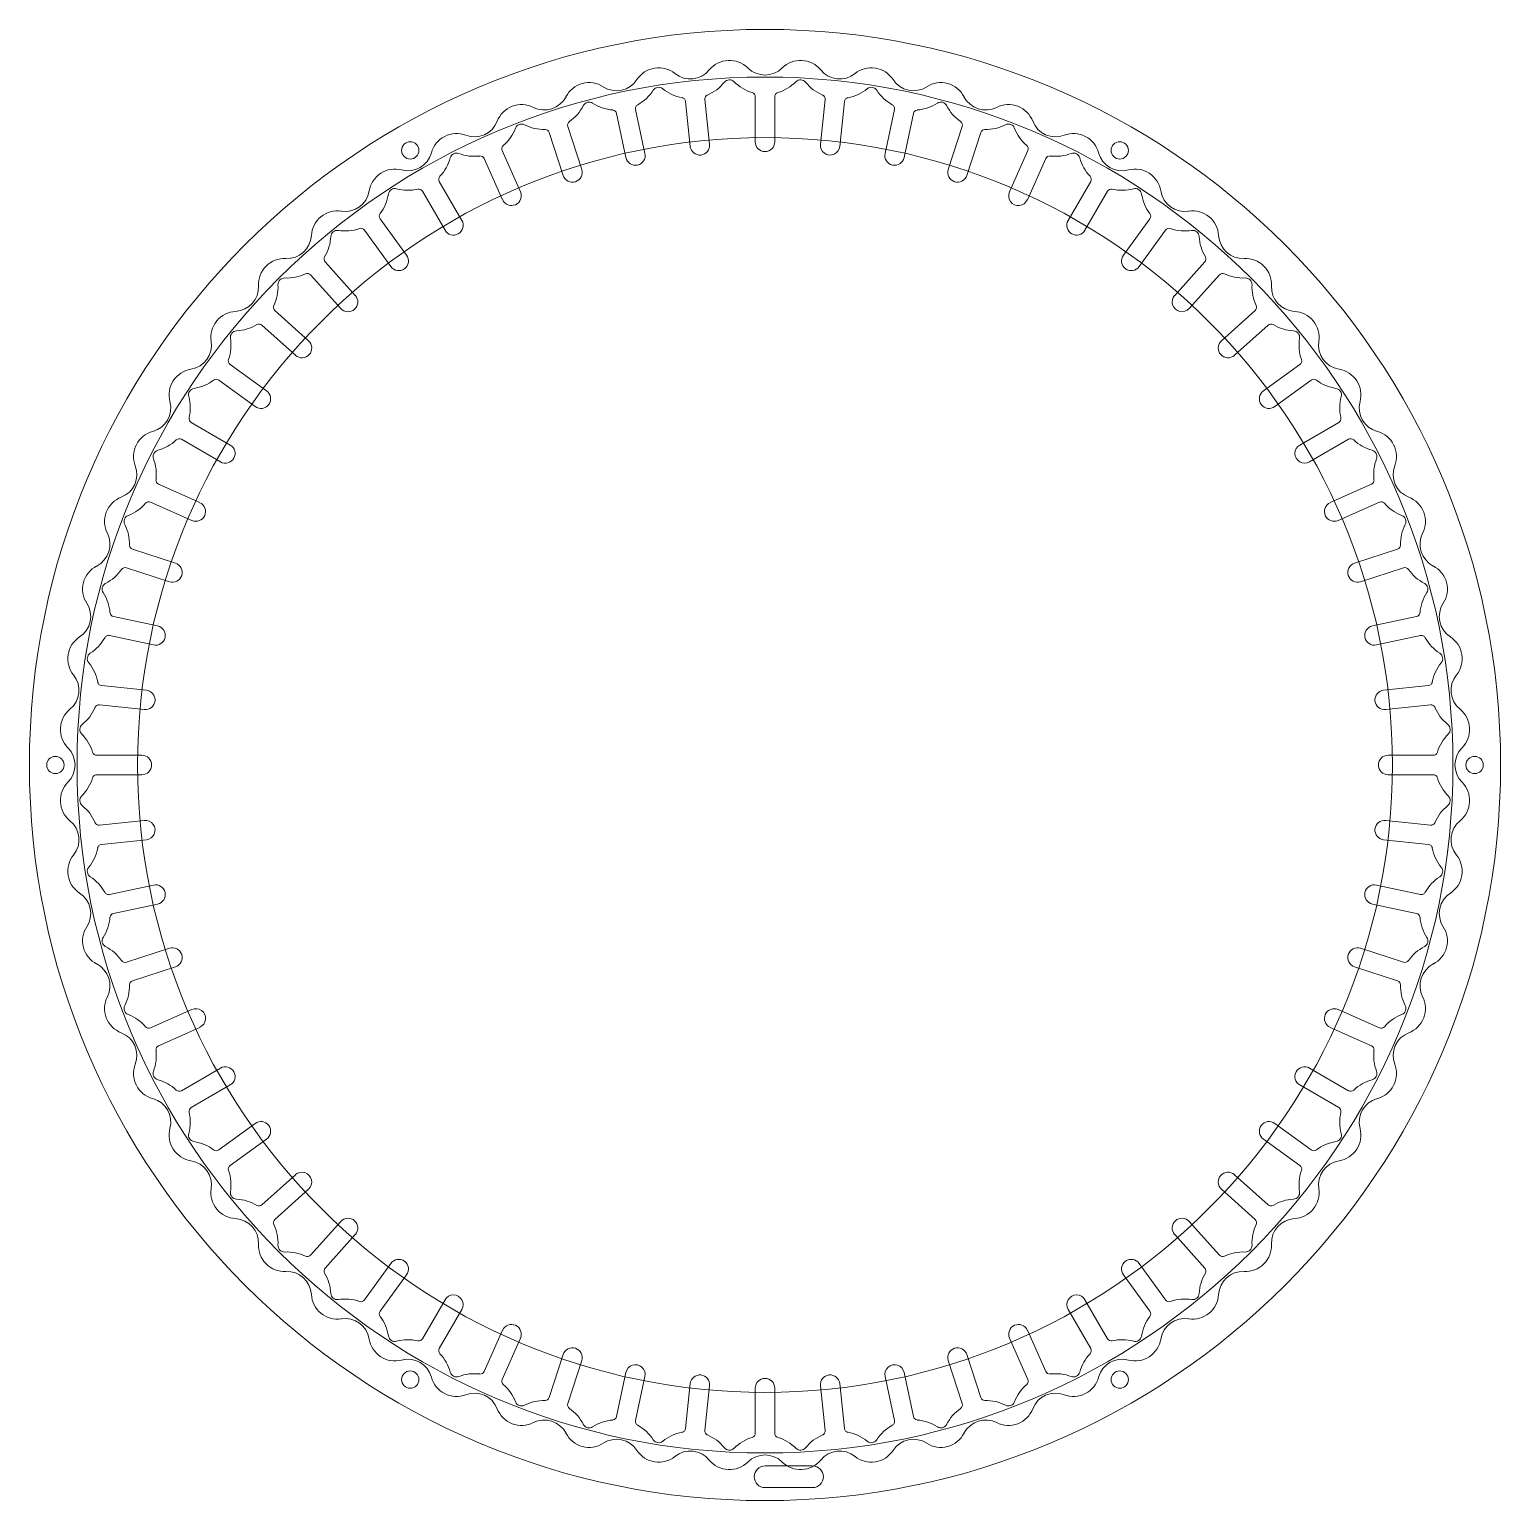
# Model space of a CAD drawing. Header units: millimetres. Extents: x 30 to 770, y 30 to 770.
# Drawn here: x 30 to 370, y 430 to 770 of the extents above; entities that cross this region are included whole.
import ezdxf

# ---------------------------------------------------------------- set-up
doc = ezdxf.new("R2010")
doc.units = ezdxf.units.MM
for name, color, linetype, lineweight in [('cutout', 3, 'CONTINUOUS', 0), ('Drill', 180, 'CONTINUOUS', 0), ('inner led slot', 6, 'CONTINUOUS', 0), ('strip', 4, 'CONTINUOUS', 0)]:
    doc.layers.add(name, color=color, linetype=linetype, lineweight=lineweight)

msp = doc.modelspace()

# ---------------------------------------------------------------- linework, layer by layer
at = {"layer": 'cutout'}
for p, q in [((211, 438), (200, 438)), ((200, 433), (211, 433))]:
    msp.add_line(p, q, dxfattribs=at)
for radius in [170, 145]:
    msp.add_circle((200, 600), radius, dxfattribs=at)
for centre, start, end in [((200, 435.5), 90, 270), ((211, 435.5), 270, 90)]:
    msp.add_arc(centre, 2.5, start, end, dxfattribs=at)
at = {"layer": 'Drill'}
for centre in [(118, 742.03), (282, 742.03), (36, 600), (364, 600), (118, 457.97), (282, 457.97)]:
    msp.add_circle(centre, 2, dxfattribs=at)
at = {"layer": 'inner led slot', "color": 6}
for p, q in [((170.09, 751.52), (172.26, 741.32)), ((181.62, 753.35), (182.71, 742.98)), ((186.1, 753.82), (187.19, 743.45)), ((197.75, 754.43), (197.75, 744)), ((202.25, 754.43), (202.25, 744)), ((213.9, 753.82), (212.81, 743.45)), ((218.38, 753.35), (217.29, 742.98)), ((229.91, 751.52), (227.74, 741.32)), ((165.69, 750.59), (167.86, 740.39)), ((234.31, 750.59), (232.14, 740.39)), ((150.14, 746.18), (153.36, 736.26)), ((154.42, 747.57), (157.64, 737.65)), ((245.58, 747.57), (242.36, 737.65)), ((249.86, 746.18), (246.64, 736.26)), ((139.24, 742), (143.49, 732.47)), ((260.76, 742), (256.51, 732.47)), ((135.13, 740.17), (139.37, 730.64)), ((264.87, 740.17), (260.63, 730.64)), ((124.73, 734.87), (129.95, 725.83)), ((275.27, 734.87), (270.05, 725.83)), ((120.84, 732.62), (126.05, 723.58)), ((279.16, 732.62), (273.95, 723.58)), ((111.05, 726.26), (117.18, 717.82)), ((288.95, 726.26), (282.82, 717.82)), ((107.41, 723.62), (113.54, 715.18)), ((292.59, 723.62), (286.46, 715.18)), ((98.34, 716.27), (105.32, 708.52)), ((301.66, 716.27), (294.68, 708.52)), ((94.99, 713.26), (101.97, 705.51)), ((305.01, 713.26), (298.03, 705.51)), ((86.74, 705.01), (94.49, 698.03)), ((313.26, 705.01), (305.51, 698.03)), ((83.73, 701.66), (91.48, 694.68)), ((316.27, 701.66), (308.52, 694.68)), ((76.38, 692.59), (84.82, 686.46)), ((323.62, 692.59), (315.18, 686.46)), ((73.74, 688.95), (82.18, 682.82)), ((326.26, 688.95), (317.82, 682.82)), ((67.38, 679.16), (76.42, 673.95)), ((332.62, 679.16), (323.58, 673.95)), ((65.13, 675.27), (74.17, 670.05)), ((334.87, 675.27), (325.83, 670.05)), ((59.83, 664.87), (69.36, 660.63)), ((340.17, 664.87), (330.64, 660.63)), ((58, 660.76), (67.53, 656.51)), ((342, 660.76), (332.47, 656.51)), ((53.82, 649.86), (63.74, 646.64)), ((346.18, 649.86), (336.26, 646.64)), ((52.43, 645.58), (62.35, 642.36)), ((347.57, 645.58), (337.65, 642.36)), ((49.41, 634.31), (59.61, 632.14)), ((350.59, 634.31), (340.39, 632.14)), ((48.48, 629.91), (58.68, 627.74)), ((351.52, 629.91), (341.32, 627.74)), ((46.65, 618.38), (57.02, 617.29)), ((353.35, 618.38), (342.98, 617.29)), ((46.18, 613.9), (56.55, 612.81)), ((353.82, 613.9), (343.45, 612.81)), ((45.57, 602.25), (56, 602.25)), ((354.43, 602.25), (344, 602.25)), ((45.57, 597.75), (56, 597.75)), ((354.43, 597.75), (344, 597.75)), ((46.18, 586.1), (56.55, 587.19)), ((353.82, 586.1), (343.45, 587.19)), ((46.65, 581.62), (57.02, 582.71)), ((353.35, 581.62), (342.98, 582.71)), ((48.48, 570.09), (58.68, 572.26)), ((351.52, 570.09), (341.32, 572.26)), ((49.41, 565.69), (59.61, 567.86)), ((350.59, 565.69), (340.39, 567.86)), ((52.43, 554.42), (62.35, 557.64)), ((347.57, 554.42), (337.65, 557.64)), ((53.82, 550.14), (63.74, 553.36)), ((346.18, 550.14), (336.26, 553.36)), ((58, 539.24), (67.53, 543.49)), ((342, 539.24), (332.47, 543.49)), ((59.83, 535.13), (69.36, 539.37)), ((340.17, 535.13), (330.64, 539.37)), ((65.13, 524.73), (74.17, 529.95)), ((334.87, 524.73), (325.83, 529.95)), ((67.38, 520.84), (76.42, 526.05)), ((332.62, 520.84), (323.58, 526.05)), ((73.74, 511.05), (82.18, 517.18)), ((326.26, 511.05), (317.82, 517.18)), ((76.38, 507.41), (84.82, 513.54)), ((323.62, 507.41), (315.18, 513.54)), ((83.73, 498.34), (91.48, 505.32)), ((316.27, 498.34), (308.52, 505.32)), ((86.74, 494.99), (94.49, 501.97)), ((313.26, 494.99), (305.51, 501.97)), ((94.99, 486.74), (101.97, 494.49)), ((305.01, 486.74), (298.03, 494.49)), ((98.34, 483.73), (105.32, 491.48)), ((301.66, 483.73), (294.68, 491.48)), ((107.41, 476.38), (113.54, 484.82)), ((292.59, 476.38), (286.46, 484.82)), ((111.05, 473.74), (117.18, 482.18)), ((288.95, 473.74), (282.82, 482.18)), ((120.84, 467.38), (126.05, 476.42)), ((279.16, 467.38), (273.95, 476.42)), ((124.73, 465.13), (129.95, 474.17)), ((275.27, 465.13), (270.05, 474.17)), ((135.13, 459.83), (139.37, 469.36)), ((264.87, 459.83), (260.63, 469.36)), ((139.24, 458), (143.49, 467.53)), ((260.76, 458), (256.51, 467.53)), ((150.14, 453.82), (153.36, 463.74)), ((249.86, 453.82), (246.64, 463.74)), ((154.42, 452.43), (157.64, 462.35)), ((165.69, 449.41), (167.86, 459.61)), ((234.31, 449.41), (232.14, 459.61)), ((245.58, 452.43), (242.36, 462.35)), ((170.09, 448.48), (172.26, 458.68)), ((181.62, 446.65), (182.71, 457.02)), ((186.1, 446.18), (187.19, 456.55)), ((197.75, 445.57), (197.75, 456)), ((202.25, 445.57), (202.25, 456)), ((213.9, 446.18), (212.81, 456.55)), ((218.38, 446.65), (217.29, 457.02)), ((229.91, 448.48), (227.74, 458.68))]:
    msp.add_line(p, q, dxfattribs=at)
at = {"layer": 'inner led slot'}
for centre, radius, start, end in [((191.78, 756.85), 6, 45.075, 140.925), ((208.22, 756.85), 6, 39.075, 134.925), ((165.68, 761.48), 5.64, 237.075, 326.925), ((175.43, 755.13), 6, 51.075, 146.925), ((182.74, 764.18), 5.64, 231.075, 320.925), ((200, 765.09), 5.64, 225.075, 314.925), ((208.22, 756.85), 1.5, 39.075, 134.925), ((217.26, 764.18), 5.64, 219.075, 308.925), ((224.57, 755.13), 6, 33.075, 128.925), ((234.32, 761.48), 5.64, 213.075, 302.925), ((159.35, 751.71), 6, 57.075, 152.925), ((165.68, 761.48), 10.14, 298.9622, 326.925), ((175.43, 755.13), 1.5, 51.075, 146.925), ((182.74, 764.18), 10.14, 231.075, 259.0378), ((187.09, 753.93), 1, 112.9622, 186), ((182.74, 764.18), 10.14, 292.9622, 320.925), ((200, 765.09), 10.14, 286.9622, 314.925), ((217.26, 764.18), 10.14, 219.075, 247.0378), ((212.91, 753.93), 1, 354, 67.0378), ((217.26, 764.18), 10.14, 280.9622, 308.925), ((224.57, 755.13), 1.5, 33.075, 128.925), ((234.32, 761.48), 10.14, 213.075, 241.0378), ((240.65, 751.71), 6, 27.075, 122.925), ((143.71, 746.63), 6, 63.075, 158.925), ((148.99, 757.01), 5.64, 243.075, 332.925), ((148.99, 757.01), 10.14, 304.9622, 332.925), ((159.35, 751.71), 1.5, 57.075, 152.925), ((165.68, 761.48), 10.14, 237.075, 265.0378), ((171.07, 751.73), 1, 118.9622, 192), ((180.63, 753.25), 1, 6, 79.0378), ((219.37, 753.25), 1, 100.9622, 174), ((228.93, 751.73), 1, 348, 61.0378), ((234.32, 761.48), 10.14, 274.9622, 302.925), ((240.65, 751.71), 1.5, 27.075, 122.925), ((251.01, 757.01), 10.14, 207.075, 235.0378), ((251.01, 757.01), 5.64, 207.075, 296.925), ((256.29, 746.63), 6, 21.075, 116.925), ((132.85, 750.81), 5.64, 249.075, 338.925), ((143.71, 746.63), 1.5, 63.075, 158.925), ((155.37, 747.88), 1, 124.9622, 198), ((164.71, 750.38), 1, 12, 85.0378), ((235.29, 750.38), 1, 94.9622, 168), ((244.63, 747.88), 1, 342, 55.0378), ((256.29, 746.63), 1.5, 21.075, 116.925), ((267.15, 750.81), 5.64, 201.075, 290.925), ((128.7, 739.94), 6, 69.075, 164.925), ((132.85, 750.81), 10.14, 310.9622, 338.925), ((148.99, 757.01), 10.14, 243.075, 271.0378), ((149.19, 745.87), 1, 18, 91.0378), ((250.81, 745.87), 1, 88.9622, 162), ((251.01, 757.01), 10.14, 268.9622, 296.925), ((267.15, 750.81), 10.14, 201.075, 229.0378), ((271.3, 739.94), 6, 15.075, 110.925), ((117.46, 742.97), 5.64, 255.075, 344.925), ((128.7, 739.94), 1.5, 69.075, 164.925), ((132.85, 750.81), 10.14, 249.075, 277.0378), ((140.16, 742.4), 1, 130.9622, 204), ((259.84, 742.4), 1, 336, 49.0378), ((267.15, 750.81), 10.14, 262.9622, 290.925), ((271.3, 739.94), 1.5, 15.075, 110.925), ((282.54, 742.97), 5.64, 195.075, 284.925), ((117.46, 742.97), 10.14, 316.9622, 344.925), ((134.22, 739.76), 1, 24, 97.0378), ((265.78, 739.76), 1, 82.9622, 156), ((282.54, 742.97), 10.14, 195.075, 223.0378), ((114.46, 731.72), 6, 75.075, 170.925), ((125.6, 735.37), 1, 136.9622, 210), ((274.4, 735.37), 1, 330, 43.0378), ((285.54, 731.72), 6, 9.075, 104.925), ((102.96, 733.56), 5.64, 261.075, 350.925), ((102.96, 733.56), 10.14, 322.9622, 350.925), ((114.46, 731.72), 1.5, 75.075, 170.925), ((117.46, 742.97), 10.14, 255.075, 283.0378), ((119.97, 732.12), 1, 30, 103.0378), ((280.03, 732.12), 1, 76.9622, 150), ((282.54, 742.97), 10.14, 256.9622, 284.925), ((285.54, 731.72), 1.5, 9.075, 104.925), ((297.04, 733.56), 10.14, 189.075, 217.0378), ((297.04, 733.56), 5.64, 189.075, 278.925), ((101.16, 722.06), 6, 81.075, 176.925), ((298.84, 722.06), 6, 3.075, 98.925), ((111.86, 726.85), 1, 142.9622, 216), ((288.14, 726.85), 1, 324, 37.0378), ((89.54, 722.68), 5.64, 267.075, 356.925), ((89.54, 722.68), 10.14, 328.9622, 356.925), ((101.16, 722.06), 1.5, 81.075, 176.925), ((102.96, 733.56), 10.14, 261.075, 289.0378), ((106.6, 723.03), 1, 36, 109.0378), ((293.4, 723.03), 1, 70.9622, 144), ((297.04, 733.56), 10.14, 250.9622, 278.925), ((298.84, 722.06), 1.5, 3.075, 98.925), ((310.46, 722.68), 10.14, 183.075, 211.0378), ((310.46, 722.68), 5.64, 183.075, 272.925), ((99.08, 716.94), 1, 148.9622, 222), ((300.92, 716.94), 1, 318, 31.0378), ((88.94, 711.06), 6, 87.075, 182.925), ((311.06, 711.06), 6, 357.075, 92.925), ((77.32, 710.46), 5.64, 273.075, 2.925), ((77.32, 710.46), 10.14, 334.9622, 2.925), ((88.94, 711.06), 1.5, 87.075, 182.925), ((89.54, 722.68), 10.14, 267.075, 295.0378), ((94.25, 712.59), 1, 42, 115.0378), ((305.75, 712.59), 1, 64.9622, 138), ((310.46, 722.68), 10.14, 244.9622, 272.925), ((311.06, 711.06), 1.5, 357.075, 92.925), ((322.68, 710.46), 10.14, 177.075, 205.0378), ((322.68, 710.46), 5.64, 177.075, 266.925), ((77.94, 698.84), 6, 93.075, 188.925), ((87.41, 705.75), 1, 154.9622, 228), ((312.59, 705.75), 1, 312, 25.0378), ((322.06, 698.84), 6, 351.075, 86.925), ((77.32, 710.46), 10.14, 273.075, 301.0378), ((83.06, 700.92), 1, 48, 121.0378), ((316.94, 700.92), 1, 58.9622, 132), ((322.68, 710.46), 10.14, 238.9622, 266.925), ((66.44, 697.04), 5.64, 279.075, 8.925), ((66.44, 697.04), 10.14, 340.9622, 8.925), ((77.94, 698.84), 1.5, 93.075, 188.925), ((322.06, 698.84), 1.5, 351.075, 86.925), ((333.56, 697.04), 10.14, 171.075, 199.0378), ((333.56, 697.04), 5.64, 171.075, 260.925), ((76.97, 693.4), 1, 160.9622, 234), ((323.03, 693.4), 1, 306, 19.0378), ((68.28, 685.54), 6, 99.075, 194.925), ((331.72, 685.54), 6, 345.075, 80.925), ((68.28, 685.54), 1.5, 99.075, 194.925), ((66.44, 697.04), 10.14, 279.075, 307.0378), ((73.15, 688.14), 1, 54, 127.0378), ((326.85, 688.14), 1, 52.9622, 126), ((333.56, 697.04), 10.14, 232.9622, 260.925), ((331.72, 685.54), 1.5, 345.075, 80.925), ((57.03, 682.54), 5.64, 285.075, 14.925), ((57.03, 682.54), 10.14, 346.9622, 14.925), ((342.97, 682.54), 10.14, 165.075, 193.0378), ((342.97, 682.54), 5.64, 165.075, 254.925), ((67.88, 680.03), 1, 166.9622, 240), ((332.12, 680.03), 1, 300, 13.0378), ((60.06, 671.3), 6, 105.075, 200.925), ((339.94, 671.3), 6, 339.075, 74.925), ((57.03, 682.54), 10.14, 285.075, 313.0378), ((64.63, 674.4), 1, 60, 133.0378), ((335.37, 674.4), 1, 46.9622, 120), ((342.97, 682.54), 10.14, 226.9622, 254.925), ((60.06, 671.3), 1.5, 105.075, 200.925), ((49.19, 667.15), 10.14, 352.9622, 20.925), ((339.94, 671.3), 1.5, 339.075, 74.925), ((350.81, 667.15), 10.14, 159.075, 187.0378), ((49.19, 667.15), 5.64, 291.075, 20.925), ((350.81, 667.15), 5.64, 159.075, 248.925), ((60.24, 665.78), 1, 172.9622, 246), ((339.76, 665.78), 1, 294, 7.0378), ((53.37, 656.29), 6, 111.075, 206.925), ((49.19, 667.15), 10.14, 291.075, 319.0378), ((57.6, 659.84), 1, 66, 139.0378), ((342.4, 659.84), 1, 40.9622, 114), ((350.81, 667.15), 10.14, 220.9622, 248.925), ((346.63, 656.29), 6, 333.075, 68.925), ((53.37, 656.29), 1.5, 111.075, 206.925), ((346.63, 656.29), 1.5, 333.075, 68.925), ((42.99, 651.01), 5.64, 297.075, 26.925), ((42.99, 651.01), 10.14, 358.9622, 26.925), ((357.01, 651.01), 10.14, 153.075, 181.0378), ((357.01, 651.01), 5.64, 153.075, 242.925), ((54.13, 650.81), 1, 178.9622, 252), ((345.87, 650.81), 1, 288, 1.0378), ((48.29, 640.65), 6, 117.075, 212.925), ((42.99, 651.01), 10.14, 297.075, 325.0378), ((52.12, 644.63), 1, 72, 145.0378), ((347.88, 644.63), 1, 34.9622, 108), ((357.01, 651.01), 10.14, 214.9622, 242.925), ((351.71, 640.65), 6, 327.075, 62.925), ((48.29, 640.65), 1.5, 117.075, 212.925), ((38.52, 634.32), 10.14, 4.9622, 32.925), ((361.48, 634.32), 10.14, 147.075, 175.0378), ((351.71, 640.65), 1.5, 327.075, 62.925), ((38.52, 634.32), 5.64, 303.075, 32.925), ((361.48, 634.32), 5.64, 147.075, 236.925), ((49.62, 635.29), 1, 184.9622, 258), ((350.38, 635.29), 1, 282, 355.0378), ((44.87, 624.57), 6, 123.075, 218.925), ((38.52, 634.32), 10.14, 303.075, 331.0378), ((48.27, 628.93), 1, 78, 151.0378), ((351.73, 628.93), 1, 28.9622, 102), ((361.48, 634.32), 10.14, 208.9622, 236.925), ((355.13, 624.57), 6, 321.075, 56.925), ((44.87, 624.57), 1.5, 123.075, 218.925), ((355.13, 624.57), 1.5, 321.075, 56.925), ((35.82, 617.26), 10.14, 10.9622, 38.925), ((364.18, 617.26), 10.14, 141.075, 169.0378), ((35.82, 617.26), 5.64, 309.075, 38.925), ((46.75, 619.37), 1, 190.9622, 264), ((353.25, 619.37), 1, 276, 349.0378), ((364.18, 617.26), 5.64, 141.075, 230.925), ((43.15, 608.22), 6, 129.075, 224.925), ((35.82, 617.26), 10.14, 309.075, 337.0378), ((46.07, 612.91), 1, 84, 157.0378), ((353.93, 612.91), 1, 22.9622, 96), ((364.18, 617.26), 10.14, 202.9622, 230.925), ((356.85, 608.22), 6, 315.075, 50.925), ((43.15, 608.22), 1.5, 129.075, 224.925), ((356.85, 608.22), 1.5, 315.075, 50.925), ((34.91, 600), 10.14, 16.9622, 44.925), ((365.09, 600), 10.14, 135.075, 163.0378), ((34.91, 600), 5.64, 315.075, 44.925), ((45.57, 603.25), 1, 196.9622, 270), ((354.43, 603.25), 1, 270, 343.0378), ((365.09, 600), 5.64, 135.075, 224.925), ((43.15, 591.78), 6, 135.075, 230.925), ((34.91, 600), 10.14, 315.075, 343.0378), ((45.57, 596.75), 1, 90, 163.0378), ((354.43, 596.75), 1, 16.9622, 90), ((365.09, 600), 10.14, 196.9622, 224.925), ((356.85, 591.78), 6, 309.075, 44.925), ((43.15, 591.78), 1.5, 135.075, 230.925), ((356.85, 591.78), 1.5, 309.075, 44.925), ((35.82, 582.74), 10.14, 22.9622, 50.925), ((364.18, 582.74), 10.14, 129.075, 157.0378), ((35.82, 582.74), 5.64, 321.075, 50.925), ((46.07, 587.09), 1, 202.9622, 276), ((353.93, 587.09), 1, 264, 337.0378), ((364.18, 582.74), 5.64, 129.075, 218.925), ((46.75, 580.63), 1, 96, 169.0378), ((353.25, 580.63), 1, 10.9622, 84), ((44.87, 575.43), 6, 141.075, 236.925), ((35.82, 582.74), 10.14, 321.075, 349.0378), ((364.18, 582.74), 10.14, 190.9622, 218.925), ((355.13, 575.43), 6, 303.075, 38.925), ((44.87, 575.43), 1.5, 141.075, 236.925), ((355.13, 575.43), 1.5, 303.075, 38.925), ((38.52, 565.68), 10.14, 28.9622, 56.925), ((361.48, 565.68), 10.14, 123.075, 151.0378), ((38.52, 565.68), 5.64, 327.075, 56.925), ((48.27, 571.07), 1, 208.9622, 282), ((351.73, 571.07), 1, 258, 331.0378), ((361.48, 565.68), 5.64, 123.075, 212.925), ((38.52, 565.68), 10.14, 327.075, 355.0378), ((49.62, 564.71), 1, 102, 175.0378), ((350.38, 564.71), 1, 4.9622, 78), ((361.48, 565.68), 10.14, 184.9622, 212.925), ((48.29, 559.35), 6, 147.075, 242.925), ((351.71, 559.35), 6, 297.075, 32.925), ((48.29, 559.35), 1.5, 147.075, 242.925), ((42.99, 548.99), 10.14, 34.9622, 62.925), ((357.01, 548.99), 10.14, 117.075, 145.0378), ((351.71, 559.35), 1.5, 297.075, 32.925), ((52.12, 555.37), 1, 214.9622, 288), ((347.88, 555.37), 1, 252, 325.0378), ((42.99, 548.99), 5.64, 333.075, 62.925), ((357.01, 548.99), 5.64, 117.075, 206.925), ((42.99, 548.99), 10.14, 333.075, 1.0378), ((54.13, 549.19), 1, 108, 181.0378), ((345.87, 549.19), 1, 358.9622, 72), ((357.01, 548.99), 10.14, 178.9622, 206.925), ((53.37, 543.71), 6, 153.075, 248.925), ((53.37, 543.71), 1.5, 153.075, 248.925), ((346.63, 543.71), 1.5, 291.075, 26.925), ((346.63, 543.71), 6, 291.075, 26.925), ((49.19, 532.85), 10.14, 40.9622, 68.925), ((350.81, 532.85), 10.14, 111.075, 139.0378), ((49.19, 532.85), 5.64, 339.075, 68.925), ((57.6, 540.16), 1, 220.9622, 294), ((342.4, 540.16), 1, 246, 319.0378), ((350.81, 532.85), 5.64, 111.075, 200.925), ((49.19, 532.85), 10.14, 339.075, 7.0378), ((60.24, 534.22), 1, 114, 187.0378), ((339.76, 534.22), 1, 352.9622, 66), ((350.81, 532.85), 10.14, 172.9622, 200.925), ((60.06, 528.7), 6, 159.075, 254.925), ((339.94, 528.7), 6, 285.075, 20.925), ((60.06, 528.7), 1.5, 159.075, 254.925), ((57.03, 517.46), 10.14, 46.9622, 74.925), ((342.97, 517.46), 10.14, 105.075, 133.0378), ((339.94, 528.7), 1.5, 285.075, 20.925), ((64.63, 525.6), 1, 226.9622, 300), ((335.37, 525.6), 1, 240, 313.0378), ((57.03, 517.46), 5.64, 345.075, 74.925), ((67.88, 519.97), 1, 120, 193.0378), ((332.12, 519.97), 1, 346.9622, 60), ((342.97, 517.46), 5.64, 105.075, 194.925), ((57.03, 517.46), 10.14, 345.075, 13.0378), ((342.97, 517.46), 10.14, 166.9622, 194.925), ((68.28, 514.46), 6, 165.075, 260.925), ((68.28, 514.46), 1.5, 165.075, 260.925), ((331.72, 514.46), 1.5, 279.075, 14.925), ((331.72, 514.46), 6, 279.075, 14.925), ((66.44, 502.96), 10.14, 52.9622, 80.925), ((73.15, 511.86), 1, 232.9622, 306), ((326.85, 511.86), 1, 234, 307.0378), ((333.56, 502.96), 10.14, 99.075, 127.0378), ((66.44, 502.96), 5.64, 351.075, 80.925), ((76.97, 506.6), 1, 126, 199.0378), ((323.03, 506.6), 1, 340.9622, 54), ((333.56, 502.96), 5.64, 99.075, 188.925), ((66.44, 502.96), 10.14, 351.075, 19.0378), ((333.56, 502.96), 10.14, 160.9622, 188.925), ((77.94, 501.16), 6, 171.075, 266.925), ((77.94, 501.16), 1.5, 171.075, 266.925), ((322.06, 501.16), 1.5, 273.075, 8.925), ((322.06, 501.16), 6, 273.075, 8.925), ((77.32, 489.54), 10.14, 58.9622, 86.925), ((83.06, 499.08), 1, 238.9622, 312), ((316.94, 499.08), 1, 228, 301.0378), ((322.68, 489.54), 10.14, 93.075, 121.0378), ((77.32, 489.54), 5.64, 357.075, 86.925), ((87.41, 494.25), 1, 132, 205.0378), ((77.32, 489.54), 10.14, 357.075, 25.0378), ((322.68, 489.54), 10.14, 154.9622, 182.925), ((312.59, 494.25), 1, 334.9622, 48), ((322.68, 489.54), 5.64, 93.075, 182.925), ((88.94, 488.94), 6, 177.075, 272.925), ((88.94, 488.94), 1.5, 177.075, 272.925), ((89.54, 477.32), 10.14, 64.9622, 92.925), ((94.25, 487.41), 1, 244.9622, 318), ((305.75, 487.41), 1, 222, 295.0378), ((310.46, 477.32), 10.14, 87.075, 115.0378), ((311.06, 488.94), 6, 267.075, 2.925), ((311.06, 488.94), 1.5, 267.075, 2.925), ((89.54, 477.32), 5.64, 3.075, 92.925), ((99.08, 483.06), 1, 138, 211.0378), ((300.92, 483.06), 1, 328.9622, 42), ((310.46, 477.32), 5.64, 87.075, 176.925), ((89.54, 477.32), 10.14, 3.075, 31.0378), ((310.46, 477.32), 10.14, 148.9622, 176.925), ((101.16, 477.94), 6, 183.075, 278.925), ((101.16, 477.94), 1.5, 183.075, 278.925), ((102.96, 466.44), 10.14, 70.9622, 98.925), ((106.6, 476.97), 1, 250.9622, 324), ((293.4, 476.97), 1, 216, 289.0378), ((297.04, 466.44), 10.14, 81.075, 109.0378), ((298.84, 477.94), 6, 261.075, 356.925), ((298.84, 477.94), 1.5, 261.075, 356.925), ((111.86, 473.15), 1, 144, 217.0378), ((288.14, 473.15), 1, 322.9622, 36), ((102.96, 466.44), 5.64, 9.075, 98.925), ((102.96, 466.44), 10.14, 9.075, 37.0378), ((297.04, 466.44), 10.14, 142.9622, 170.925), ((297.04, 466.44), 5.64, 81.075, 170.925), ((114.46, 468.28), 6, 189.075, 284.925), ((114.46, 468.28), 1.5, 189.075, 284.925), ((117.46, 457.03), 10.14, 76.9622, 104.925), ((119.97, 467.88), 1, 256.9622, 330), ((280.03, 467.88), 1, 210, 283.0378), ((282.54, 457.03), 10.14, 75.075, 103.0378), ((285.54, 468.28), 6, 255.075, 350.925), ((285.54, 468.28), 1.5, 255.075, 350.925), ((117.46, 457.03), 5.64, 15.075, 104.925), ((125.6, 464.63), 1, 150, 223.0378), ((117.46, 457.03), 10.14, 15.075, 43.0378), ((282.54, 457.03), 10.14, 136.9622, 164.925), ((274.4, 464.63), 1, 316.9622, 30), ((282.54, 457.03), 5.64, 75.075, 164.925), ((128.7, 460.06), 1.5, 195.075, 290.925), ((132.85, 449.19), 10.14, 82.9622, 110.925), ((134.22, 460.24), 1, 262.9622, 336), ((265.78, 460.24), 1, 204, 277.0378), ((267.15, 449.19), 10.14, 69.075, 97.0378), ((271.3, 460.06), 1.5, 249.075, 344.925), ((128.7, 460.06), 6, 195.075, 290.925), ((140.16, 457.6), 1, 156, 229.0378), ((132.85, 449.19), 10.14, 21.075, 49.0378), ((267.15, 449.19), 10.14, 130.9622, 158.925), ((259.84, 457.6), 1, 310.9622, 24), ((271.3, 460.06), 6, 249.075, 344.925), ((132.85, 449.19), 5.64, 21.075, 110.925), ((143.71, 453.37), 1.5, 201.075, 296.925), ((148.99, 442.99), 10.14, 88.9622, 116.925), ((149.19, 454.13), 1, 268.9622, 342), ((155.37, 452.12), 1, 162, 235.0378), ((244.63, 452.12), 1, 304.9622, 18), ((250.81, 454.13), 1, 198, 271.0378), ((251.01, 442.99), 10.14, 63.075, 91.0378), ((256.29, 453.37), 1.5, 243.075, 338.925), ((267.15, 449.19), 5.64, 69.075, 158.925), ((143.71, 453.37), 6, 201.075, 296.925), ((148.99, 442.99), 10.14, 27.075, 55.0378), ((164.71, 449.62), 1, 274.9622, 348), ((235.29, 449.62), 1, 192, 265.0378), ((251.01, 442.99), 10.14, 124.9622, 152.925), ((256.29, 453.37), 6, 243.075, 338.925), ((148.99, 442.99), 5.64, 27.075, 116.925), ((159.35, 448.29), 6, 207.075, 302.925), ((159.35, 448.29), 1.5, 207.075, 302.925), ((165.68, 438.52), 10.14, 94.9622, 122.925), ((171.07, 448.27), 1, 168, 241.0378), ((165.68, 438.52), 10.14, 33.075, 61.0378), ((182.74, 435.82), 10.14, 100.9622, 128.925), ((180.63, 446.75), 1, 280.9622, 354), ((187.09, 446.07), 1, 174, 247.0378), ((196.75, 445.57), 1, 286.9622, 0), ((203.25, 445.57), 1, 180, 253.0378), ((212.91, 446.07), 1, 292.9622, 6), ((219.37, 446.75), 1, 186, 259.0378), ((217.26, 435.82), 10.14, 51.075, 79.0378), ((234.32, 438.52), 10.14, 118.9622, 146.925), ((228.93, 448.27), 1, 298.9622, 12), ((234.32, 438.52), 10.14, 57.075, 85.0378), ((240.65, 448.29), 6, 237.075, 332.925), ((240.65, 448.29), 1.5, 237.075, 332.925), ((251.01, 442.99), 5.64, 63.075, 152.925), ((165.68, 438.52), 5.64, 33.075, 122.925), ((175.43, 444.87), 1.5, 213.075, 308.925), ((182.74, 435.82), 10.14, 39.075, 67.0378), ((191.78, 443.15), 1.5, 219.075, 314.925), ((200, 434.91), 10.14, 106.9622, 134.925), ((200, 434.91), 10.14, 45.075, 73.0378), ((208.22, 443.15), 1.5, 225.075, 320.925), ((217.26, 435.82), 10.14, 112.9622, 140.925), ((224.57, 444.87), 1.5, 231.075, 326.925), ((234.32, 438.52), 5.64, 57.075, 146.925), ((175.43, 444.87), 6, 213.075, 308.925), ((182.74, 435.82), 5.64, 39.075, 128.925), ((191.78, 443.15), 6, 219.075, 314.925), ((200, 434.91), 5.64, 45.075, 134.925), ((208.22, 443.15), 6, 225.075, 320.925), ((217.26, 435.82), 5.64, 51.075, 140.925), ((224.57, 444.87), 6, 231.075, 326.925)]:
    msp.add_arc(centre, radius, start, end, dxfattribs=at)
at = {"layer": 'inner led slot', "color": 6}
for centre, radius, start, end in [((191.78, 756.85), 1.5, 45.075, 140.925), ((200, 765.09), 10.14, 225.075, 253.0378), ((196.75, 754.43), 1, 0, 73.0378), ((203.25, 754.43), 1, 106.9622, 180), ((170.06, 740.85), 2.25, 192, 12), ((184.95, 743.21), 2.25, 186, 6), ((200, 744), 2.25, 180, 0), ((215.05, 743.21), 2.25, 174, 354), ((229.94, 740.85), 2.25, 168, 348), ((155.5, 736.95), 2.25, 198, 18), ((244.5, 736.95), 2.25, 162, 342), ((141.43, 731.55), 2.25, 204, 24), ((258.57, 731.55), 2.25, 156, 336), ((128, 724.71), 2.25, 210, 30), ((272, 724.71), 2.25, 150, 330), ((115.36, 716.5), 2.25, 216, 36), ((284.64, 716.5), 2.25, 144, 324), ((103.65, 707.01), 2.25, 222, 42), ((296.35, 707.01), 2.25, 138, 318), ((92.99, 696.35), 2.25, 228, 48), ((307.01, 696.35), 2.25, 132, 312), ((83.5, 684.64), 2.25, 234, 54), ((316.5, 684.64), 2.25, 126, 306), ((75.29, 672), 2.25, 240, 60), ((324.71, 672), 2.25, 120, 300), ((68.45, 658.57), 2.25, 246, 66), ((331.55, 658.57), 2.25, 114, 294), ((63.05, 644.5), 2.25, 252, 72), ((336.95, 644.5), 2.25, 108, 288), ((59.15, 629.94), 2.25, 258, 78), ((340.85, 629.94), 2.25, 102, 282), ((56.79, 615.05), 2.25, 264, 84), ((343.21, 615.05), 2.25, 96, 276), ((56, 600), 2.25, 270, 90), ((344, 600), 2.25, 90, 270), ((56.79, 584.95), 2.25, 276, 96), ((343.21, 584.95), 2.25, 84, 264), ((59.15, 570.06), 2.25, 282, 102), ((340.85, 570.06), 2.25, 78, 258), ((63.05, 555.5), 2.25, 288, 108), ((336.95, 555.5), 2.25, 72, 252), ((68.45, 541.43), 2.25, 294, 114), ((331.55, 541.43), 2.25, 66, 246), ((75.29, 528), 2.25, 300, 120), ((324.71, 528), 2.25, 60, 240), ((83.5, 515.36), 2.25, 306, 126), ((316.5, 515.36), 2.25, 54, 234), ((92.99, 503.65), 2.25, 312, 132), ((307.01, 503.65), 2.25, 48, 228), ((103.65, 492.99), 2.25, 318, 138), ((296.35, 492.99), 2.25, 42, 222), ((115.36, 483.5), 2.25, 324, 144), ((284.64, 483.5), 2.25, 36, 216), ((128, 475.29), 2.25, 330, 150), ((272, 475.29), 2.25, 30, 210), ((141.43, 468.45), 2.25, 336, 156), ((258.57, 468.45), 2.25, 24, 204), ((155.5, 463.05), 2.25, 342, 162), ((244.5, 463.05), 2.25, 18, 198), ((170.06, 459.15), 2.25, 348, 168), ((184.95, 456.79), 2.25, 354, 174), ((215.05, 456.79), 2.25, 6, 186), ((229.94, 459.15), 2.25, 12, 192), ((200, 456), 2.25, 360, 180)]:
    msp.add_arc(centre, radius, start, end, dxfattribs=at)
at = {"layer": 'strip'}
msp.add_circle((200, 600), 159, dxfattribs=at)

doc.saveas('drawing.dxf')
